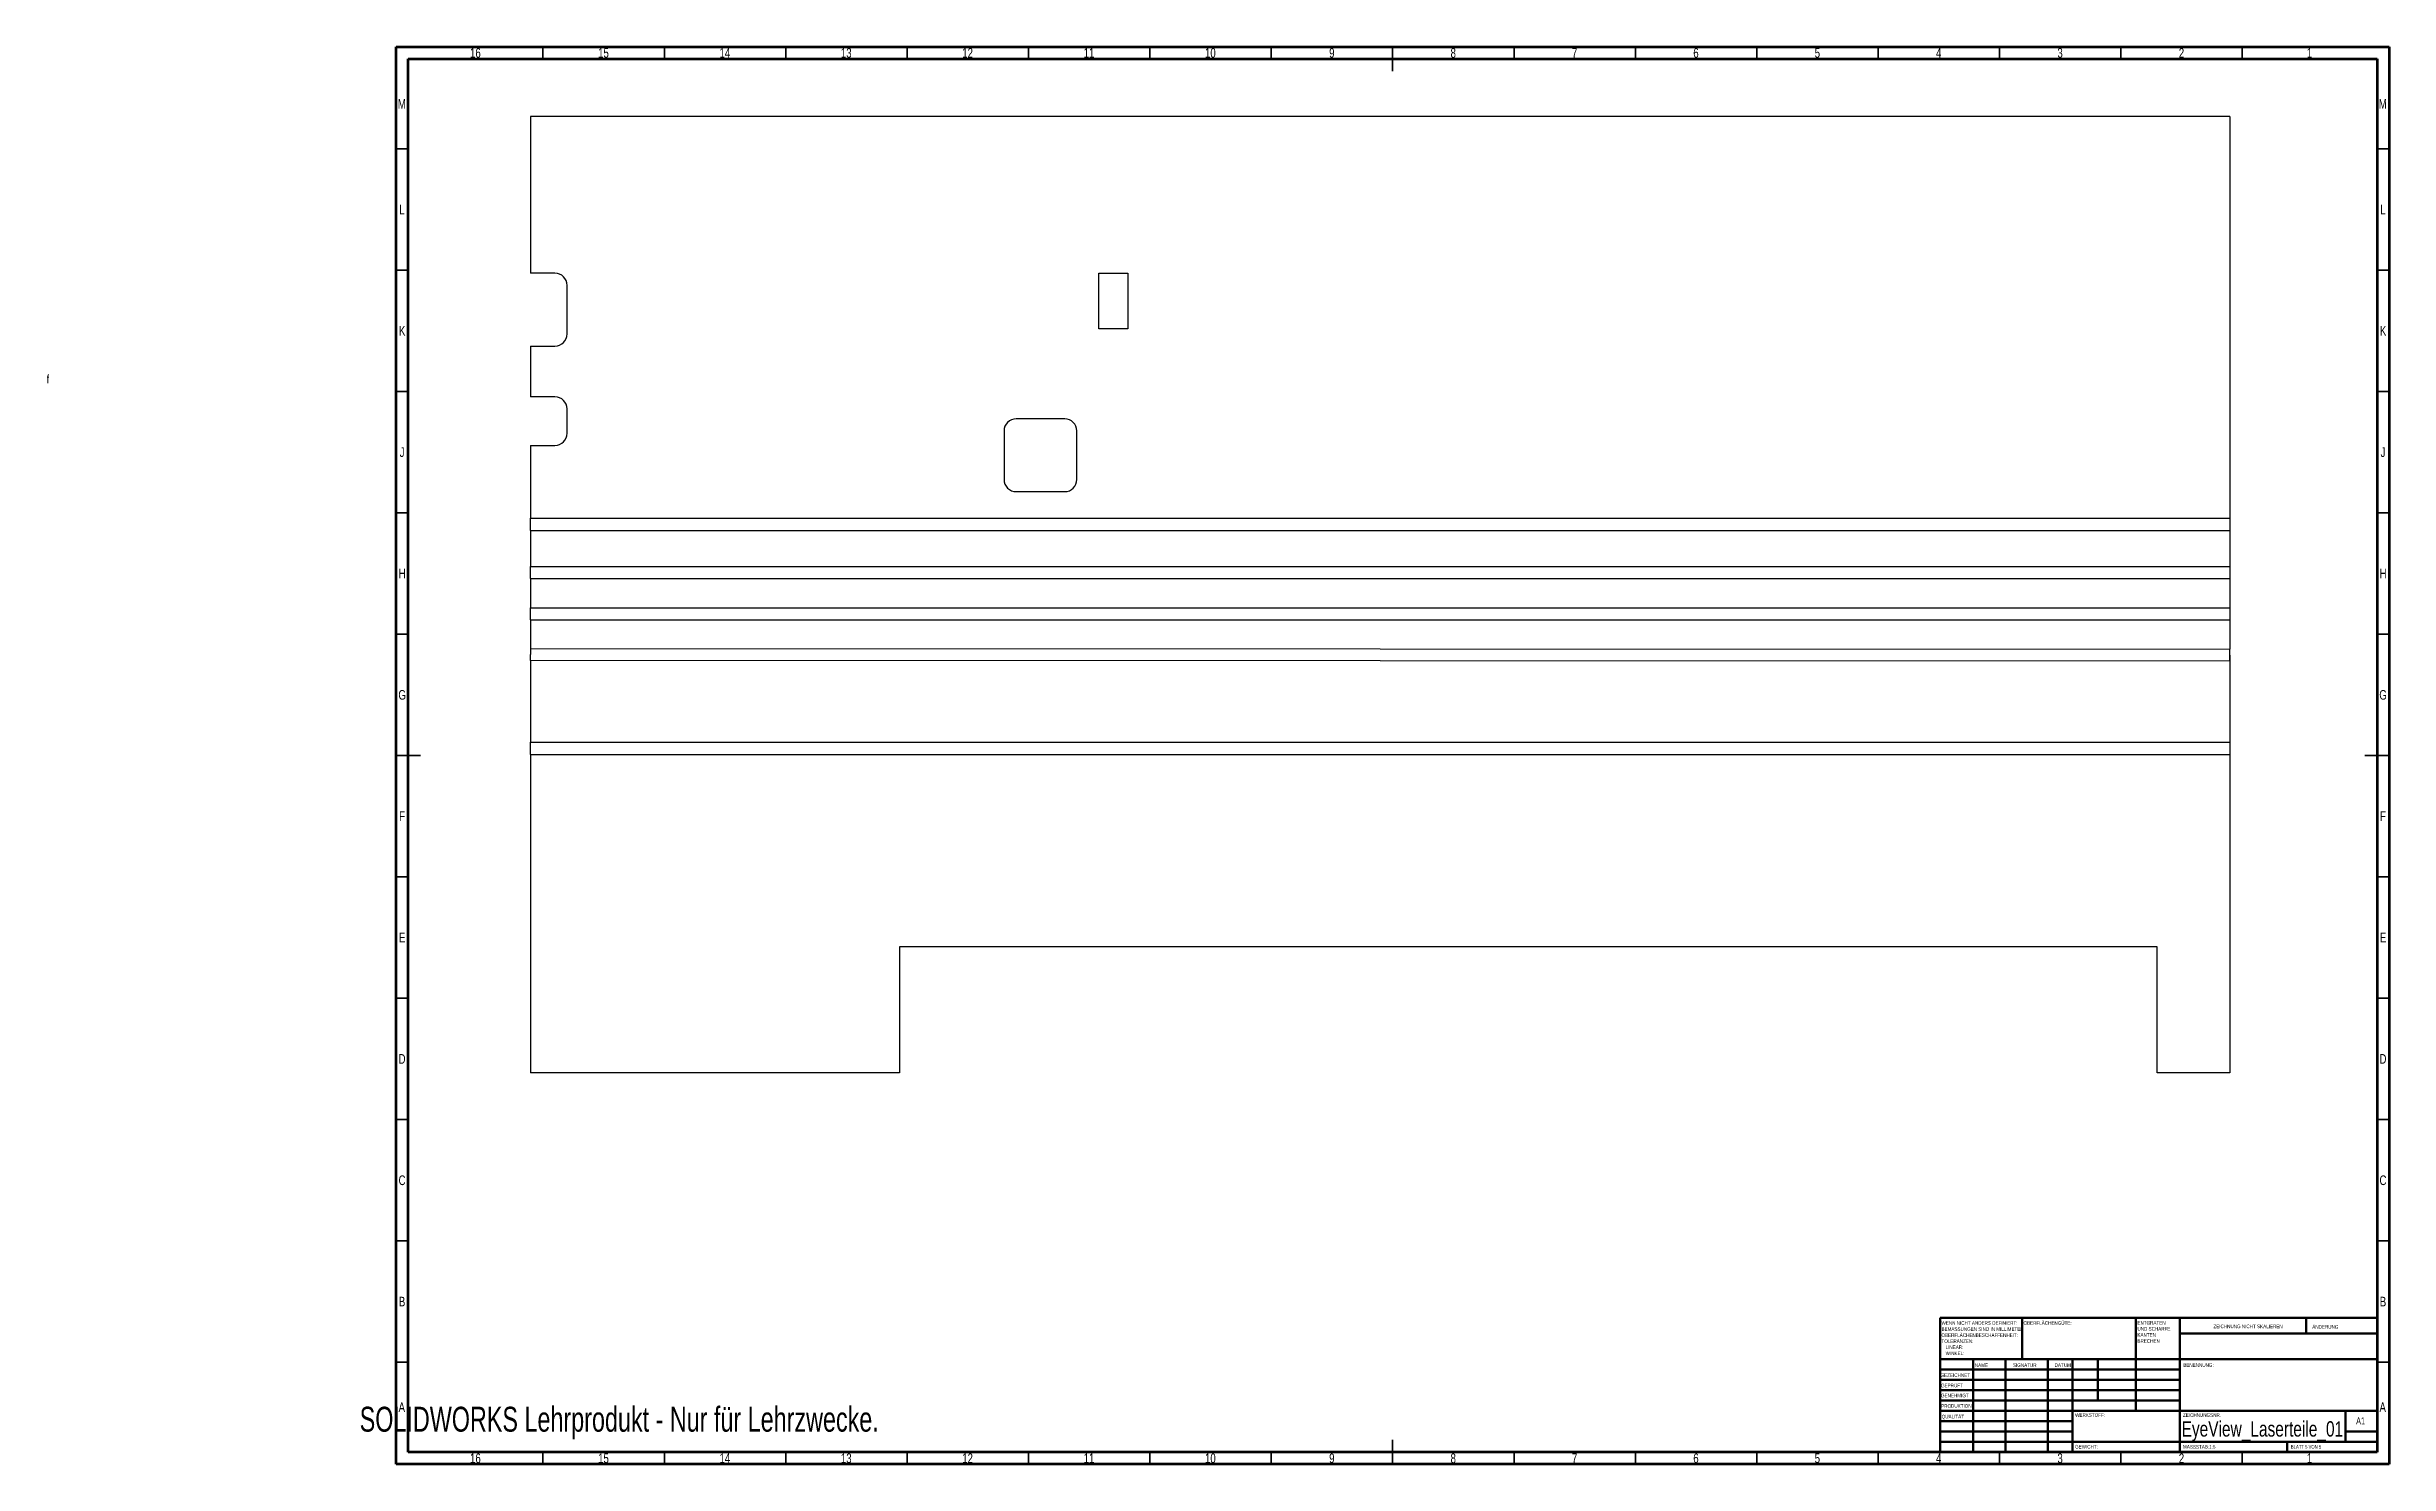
# Paper-space layout 'Blatt5' of a CAD drawing. Header units: millimetres. Extents: x -129 to 836, y 5 to 589.
import ezdxf

# ---------------------------------------------------------------- set-up
doc = ezdxf.new("R2010")
doc.units = ezdxf.units.MM
doc.styles.add('SLDTEXTSTYLE0', font='TXT', dxfattribs={"width": 0.75})
doc.styles.add('SLDTEXTSTYLE1', font='TXT', dxfattribs={"width": 0.692308})
doc.styles.add('SLDTEXTSTYLE2', font='TXT', dxfattribs={"width": 0.7})

# ---------------------------------------------------------------- blocks, each defined once
blk = doc.blocks.new('SW_NOTE_0_9')
at = {"color": 0, "linetype": 'Continuous', "lineweight": 0, "char_height": 1.5, "attachment_point": 1, "style": 'SLDTEXTSTYLE0'}
for s, insert in [('ENTGRATEN', (0, 1.93)), ('UND SCHARFE', (0, -0.57)), ('KANTEN', (0, -3.07)), ('BRECHEN', (0, -5.57))]:
    blk.add_mtext(s, dxfattribs=dict(at, insert=insert))
blk = doc.blocks.new('SW_NOTE_0_10')
at = {"color": 0, "linetype": 'Continuous', "lineweight": 0, "char_height": 1.5, "attachment_point": 1, "style": 'SLDTEXTSTYLE0'}
for s, insert in [('WENN NICHT ANDERS DEFINIERT:', (0, 1.93)), ('TOLERANZEN:', (0, -5.57)), ('OBERFLÄCHENBESCHAFFENHEIT:', (0, -3.07)), ('BEMASSUNGEN SIND IN MILLIMETER', (0, -0.57)), ('LINEAR:', (1.69, -8.07)), ('WINKEL:', (1.69, -10.57))]:
    blk.add_mtext(s, dxfattribs=dict(at, insert=insert))

psp = doc.layouts.new('Blatt5')

# ---------------------------------------------------------------- linework, layer by layer
at = {"color": 7, "linetype": 'Continuous', "lineweight": 70}
for p, q in [((15, 5), (15, 589)), ((15, 589), (836, 589)), ((836, 589), (836, 5)), ((20, 10), (20, 584)), ((20, 584), (831, 584)), ((831, 584), (831, 10)), ((831, 10), (20, 10)), ((836, 5), (15, 5))]:
    psp.add_line(p, q, dxfattribs=at)
at = {"color": 7, "linetype": 'Continuous', "lineweight": 35}
for p, q in [((75.5, 584), (75.5, 589)), ((125.5, 584), (125.5, 589)), ((175.5, 584), (175.5, 589)), ((225.5, 584), (225.5, 589)), ((275.5, 584), (275.5, 589)), ((325.5, 584), (325.5, 589)), ((375.5, 584), (375.5, 589)), ((425.5, 589), (425.5, 579)), ((425.5, 584), (425.5, 589)), ((475.5, 584), (475.5, 589)), ((525.5, 584), (525.5, 589)), ((575.5, 584), (575.5, 589)), ((625.5, 584), (625.5, 589)), ((675.5, 584), (675.5, 589)), ((725.5, 584), (725.5, 589)), ((775.5, 584), (775.5, 589)), ((20, 547), (15, 547)), ((831, 547), (836, 547)), ((20, 497), (15, 497)), ((831, 497), (836, 497)), ((20, 447), (15, 447)), ((831, 447), (836, 447)), ((20, 397), (15, 397)), ((831, 397), (836, 397)), ((20, 347), (15, 347)), ((831, 347), (836, 347)), ((15, 297), (25, 297)), ((20, 297), (15, 297)), ((836, 297), (826, 297)), ((831, 297), (836, 297)), ((20, 247), (15, 247)), ((831, 247), (836, 247)), ((20, 197), (15, 197)), ((831, 197), (836, 197)), ((20, 147), (15, 147)), ((831, 147), (836, 147)), ((20, 97), (15, 97)), ((831, 97), (836, 97)), ((20, 47), (15, 47)), ((831, 47), (836, 47)), ((75.5, 10), (75.5, 5)), ((125.5, 10), (125.5, 5)), ((175.5, 10), (175.5, 5)), ((225.5, 10), (225.5, 5)), ((275.5, 10), (275.5, 5)), ((325.5, 10), (325.5, 5)), ((375.5, 10), (375.5, 5)), ((425.5, 5), (425.5, 15)), ((425.5, 10), (425.5, 5)), ((475.5, 10), (475.5, 5)), ((525.5, 10), (525.5, 5)), ((575.5, 10), (575.5, 5)), ((625.5, 10), (625.5, 5)), ((675.5, 10), (675.5, 5)), ((725.5, 10), (725.5, 5)), ((775.5, 10), (775.5, 5))]:
    psp.add_line(p, q, dxfattribs=at)
at = {"color": 7, "linetype": 'Continuous', "lineweight": 25}
for p, q in [((70.42, 560.31), (70.42, 495.72)), ((770.42, 560.31), (70.42, 560.31)), ((770.42, 560.31), (770.42, 394.75)), ((80.42, 495.72), (70.42, 495.72)), ((304.42, 495.8), (316.42, 495.8)), ((304.42, 472.8), (304.42, 495.8)), ((316.42, 495.8), (316.42, 472.8)), ((85.42, 470.72), (85.42, 490.72)), ((316.42, 472.8), (304.42, 472.8)), ((70.42, 465.72), (70.42, 444.79)), ((70.42, 465.72), (80.42, 465.72)), ((80.42, 444.79), (70.42, 444.79)), ((85.42, 429.79), (85.42, 439.79)), ((290.42, 435.72), (270.42, 435.72)), ((70.42, 424.79), (70.42, 394.75)), ((70.42, 424.79), (80.42, 424.79)), ((265.42, 430.72), (265.42, 410.72)), ((295.42, 410.72), (295.42, 430.72)), ((270.42, 405.72), (290.42, 405.72)), ((70.42, 394.75), (770.42, 394.75)), ((70.42, 389.75), (70.42, 394.75)), ((70.42, 389.75), (770.42, 389.75)), ((70.42, 389.75), (70.42, 374.88)), ((770.42, 394.75), (770.42, 389.75)), ((770.42, 389.75), (770.42, 374.88)), ((70.42, 374.88), (770.42, 374.88)), ((70.42, 369.88), (70.42, 374.88)), ((70.42, 369.88), (770.42, 369.88)), ((70.42, 369.88), (70.42, 357.88)), ((770.42, 374.88), (770.42, 369.88)), ((770.42, 369.88), (770.42, 357.88)), ((70.42, 357.88), (770.42, 357.88)), ((70.42, 352.88), (70.42, 357.88)), ((770.42, 357.88), (770.42, 352.88)), ((70.42, 352.88), (70.42, 338.61)), ((70.42, 352.88), (770.42, 352.88)), ((770.42, 352.88), (770.42, 340.87)), ((70.43, 341.11), (70.42, 338.61)), ((70.42, 336.11), (70.42, 338.61)), ((70.43, 341.11), (770.42, 340.87)), ((770.42, 338.37), (770.42, 340.87)), ((770.42, 335.87), (770.42, 338.37)), ((770.42, 338.37), (770.42, 302.46)), ((70.42, 336.11), (70.42, 302.46)), ((770.42, 335.87), (70.42, 336.11)), ((70.42, 302.46), (770.42, 302.46)), ((70.42, 297.46), (70.42, 302.46)), ((770.42, 302.46), (770.42, 297.46)), ((70.42, 297.46), (70.42, 166.19)), ((70.42, 297.46), (770.42, 297.46)), ((770.42, 297.46), (770.42, 166.19)), ((740.42, 218.19), (222.42, 218.19)), ((222.42, 218.19), (222.42, 166.19)), ((740.42, 166.19), (740.42, 218.19)), ((222.42, 166.19), (70.42, 166.19)), ((770.42, 166.19), (740.42, 166.19))]:
    psp.add_line(p, q, dxfattribs=at)
at = {"color": 7, "linetype": 'Continuous', "lineweight": 50}
for p, q in [((651, 65.25), (831, 65.25)), ((651, 65.25), (651, 10)), ((684.8, 48.25), (684.8, 65.25)), ((731.6, 65.25), (731.6, 27)), ((749.8, 65.25), (749.8, 10)), ((831, 58.88), (749.8, 58.88)), ((801.8, 58.88), (801.8, 65.25)), ((831, 48.25), (651, 48.25)), ((664.6, 48.25), (664.6, 10)), ((677.99, 48.25), (677.99, 10)), ((695.4, 48.25), (695.4, 10)), ((705.6, 10), (705.6, 48.25)), ((716, 31.25), (716, 48.25)), ((749.8, 44), (651, 44)), ((749.8, 39.75), (651, 39.75)), ((749.8, 35.5), (651, 35.5)), ((749.8, 31.25), (651, 31.25)), ((705.6, 27), (651, 27)), ((705.6, 22.75), (651, 22.75)), ((705.6, 27), (831, 27)), ((818, 14.25), (818, 27)), ((705.6, 18.5), (651, 18.5)), ((651, 14.25), (831, 14.25)), ((794, 10), (794, 14.25)), ((831, 18.5), (818, 18.5))]:
    psp.add_line(p, q, dxfattribs=at)
at = {"color": 7, "linetype": 'Continuous', "lineweight": 25}
for centre, start, end in [((80.42, 490.72), 0, 90), ((80.42, 470.72), 270, 0), ((80.42, 439.79), 0, 90), ((270.42, 430.72), 90, 180), ((290.42, 430.72), 0, 90), ((80.42, 429.79), 270, 0), ((270.42, 410.72), 180, 270), ((290.42, 410.72), 270, 0)]:
    psp.add_arc(centre, 5, start, end, dxfattribs=at)

# ---------------------------------------------------------------- block references
at = {"color": 7, "linetype": 'Continuous', "lineweight": 0}
for name, p in [('SW_NOTE_0_10', (651.59, 61.99)), ('SW_NOTE_0_9', (732.31, 62.07))]:
    psp.add_blockref(name, p, dxfattribs=at)

# ---------------------------------------------------------------- texts
for s, insert, char_height, attachment_point, style in [('16', (47.67, 588.47), 3.969, 2, 'SLDTEXTSTYLE0'), ('15', (100.42, 588.47), 3.969, 2, 'SLDTEXTSTYLE0'), ('14', (150.42, 588.47), 3.969, 2, 'SLDTEXTSTYLE0'), ('13', (200.42, 588.47), 3.969, 2, 'SLDTEXTSTYLE0'), ('12', (250.42, 588.47), 3.969, 2, 'SLDTEXTSTYLE0'), ('11', (300.42, 588.47), 3.969, 2, 'SLDTEXTSTYLE0'), ('10', (350.42, 588.47), 3.969, 2, 'SLDTEXTSTYLE0'), ('9', (400.46, 588.47), 3.97, 2, 'SLDTEXTSTYLE0'), ('8', (450.46, 588.47), 3.97, 2, 'SLDTEXTSTYLE0'), ('7', (500.46, 588.47), 3.97, 2, 'SLDTEXTSTYLE0'), ('6', (550.46, 588.47), 3.97, 2, 'SLDTEXTSTYLE0'), ('5', (600.46, 588.47), 3.97, 2, 'SLDTEXTSTYLE0'), ('4', (650.46, 588.47), 3.97, 2, 'SLDTEXTSTYLE0'), ('3', (700.46, 588.47), 3.97, 2, 'SLDTEXTSTYLE0'), ('2', (750.46, 588.47), 3.97, 2, 'SLDTEXTSTYLE0'), ('1', (803.21, 588.47), 3.97, 2, 'SLDTEXTSTYLE0'), ('M', (17.36, 567.47), 3.97, 2, 'SLDTEXTSTYLE0'), ('M', (833.36, 567.47), 3.97, 2, 'SLDTEXTSTYLE0'), ('L', (17.45, 523.97), 3.97, 2, 'SLDTEXTSTYLE0'), ('L', (833.45, 523.97), 3.97, 2, 'SLDTEXTSTYLE0'), ('K', (17.49, 473.97), 3.97, 2, 'SLDTEXTSTYLE0'), ('K', (833.49, 473.97), 3.97, 2, 'SLDTEXTSTYLE0'), ('f', (-128.92, 453.86), 3.5, 1, 'SLDTEXTSTYLE0'), ('J', (17.47, 423.97), 3.97, 2, 'SLDTEXTSTYLE0'), ('J', (833.47, 423.97), 3.97, 2, 'SLDTEXTSTYLE0'), ('H', (17.49, 373.97), 3.97, 2, 'SLDTEXTSTYLE0'), ('H', (833.49, 373.97), 3.97, 2, 'SLDTEXTSTYLE0'), ('G', (17.49, 323.97), 3.97, 2, 'SLDTEXTSTYLE0'), ('G', (833.49, 323.97), 3.97, 2, 'SLDTEXTSTYLE0'), ('F', (17.46, 273.97), 3.97, 2, 'SLDTEXTSTYLE0'), ('F', (833.46, 273.97), 3.97, 2, 'SLDTEXTSTYLE0'), ('E', (17.51, 223.97), 3.97, 2, 'SLDTEXTSTYLE0'), ('E', (833.51, 223.97), 3.97, 2, 'SLDTEXTSTYLE0'), ('D', (17.45, 173.97), 3.97, 2, 'SLDTEXTSTYLE0'), ('D', (833.45, 173.97), 3.97, 2, 'SLDTEXTSTYLE0'), ('C', (17.46, 123.97), 3.97, 2, 'SLDTEXTSTYLE0'), ('C', (833.46, 123.97), 3.97, 2, 'SLDTEXTSTYLE0'), ('B', (17.47, 73.97), 3.97, 2, 'SLDTEXTSTYLE0'), ('B', (833.47, 73.97), 3.97, 2, 'SLDTEXTSTYLE0'), ('OBERFLÄCHENGÜTE:', (685.37, 63.92), 1.5, 1, 'SLDTEXTSTYLE0'), ('ZEICHNUNG NICHT SKALIEREN', (763.61, 62.53), 1.5, 1, 'SLDTEXTSTYLE0'), ('ÄNDERUNG', (804.33, 62.33), 1.5, 1, 'SLDTEXTSTYLE0'), ('GEZEICHNET', (651.21, 42.43), 1.5, 1, 'SLDTEXTSTYLE0'), ('NAME', (665.32, 46.5), 1.5, 1, 'SLDTEXTSTYLE0'), ('SIGNATUR', (681.03, 46.56), 1.5, 1, 'SLDTEXTSTYLE0'), ('DATUM', (698.21, 46.58), 1.5, 1, 'SLDTEXTSTYLE0'), ('BENENNUNG:', (751.2, 46.58), 1.5, 1, 'SLDTEXTSTYLE0'), ('A', (17.34, 30.47), 3.97, 2, 'SLDTEXTSTYLE0'), ('GENEHMIGT', (651.4, 34.06), 1.5, 1, 'SLDTEXTSTYLE0'), ('GEPRÜFT', (651.41, 38.15), 1.5, 1, 'SLDTEXTSTYLE0'), ('PRODUKTION', (651.46, 29.73), 1.5, 1, 'SLDTEXTSTYLE0'), ('A', (833.34, 30.47), 3.97, 2, 'SLDTEXTSTYLE0'), ('QUALITÄT', (651.67, 25.35), 1.5, 1, 'SLDTEXTSTYLE0'), ('WERKSTOFF:', (706.65, 25.99), 1.5, 1, 'SLDTEXTSTYLE0'), ('EyeView_Laserteile_01', (783.78, 22.71), 6.35, 2, 'SLDTEXTSTYLE0'), ('ZEICHNUNGSNR.', (751.07, 25.99), 1.5, 1, 'SLDTEXTSTYLE0'), ('A1', (822.39, 24.3), 2.91, 1, 'SLDTEXTSTYLE0'), ('GEWICHT:', (706.62, 12.95), 1.499, 1, 'SLDTEXTSTYLE0'), ('MASSSTAB:1:5', (751.07, 12.9), 1.5, 1, 'SLDTEXTSTYLE0'), ('BLATT 5 VON 5', (795.48, 12.9), 1.5, 1, 'SLDTEXTSTYLE1'), ('16', (47.67, 9.42), 3.969, 2, 'SLDTEXTSTYLE0'), ('15', (100.42, 9.42), 3.969, 2, 'SLDTEXTSTYLE0'), ('14', (150.42, 9.42), 3.969, 2, 'SLDTEXTSTYLE0'), ('13', (200.42, 9.42), 3.969, 2, 'SLDTEXTSTYLE0'), ('12', (250.42, 9.42), 3.969, 2, 'SLDTEXTSTYLE0'), ('11', (300.42, 9.42), 3.969, 2, 'SLDTEXTSTYLE0'), ('10', (350.42, 9.42), 3.969, 2, 'SLDTEXTSTYLE0'), ('9', (400.46, 9.42), 3.97, 2, 'SLDTEXTSTYLE0'), ('8', (450.46, 9.42), 3.97, 2, 'SLDTEXTSTYLE0'), ('7', (500.46, 9.42), 3.97, 2, 'SLDTEXTSTYLE0'), ('6', (550.46, 9.42), 3.97, 2, 'SLDTEXTSTYLE0'), ('5', (600.46, 9.42), 3.97, 2, 'SLDTEXTSTYLE0'), ('4', (650.46, 9.42), 3.97, 2, 'SLDTEXTSTYLE0'), ('3', (700.46, 9.42), 3.97, 2, 'SLDTEXTSTYLE0'), ('2', (750.46, 9.42), 3.97, 2, 'SLDTEXTSTYLE0'), ('1', (803.21, 9.42), 3.97, 2, 'SLDTEXTSTYLE0')]:
    psp.add_mtext(s, dxfattribs=dict(at, insert=insert, char_height=char_height, attachment_point=attachment_point, style=style))
at = {"color": 7, "linetype": 'Continuous', "insert": (0, 28.66), "char_height": 10.2762, "attachment_point": 1, "style": 'SLDTEXTSTYLE2'}
psp.add_mtext('SOLIDWORKS Lehrprodukt - Nur für Lehrzwecke.', dxfattribs=at)

doc.saveas('drawing.dxf')
